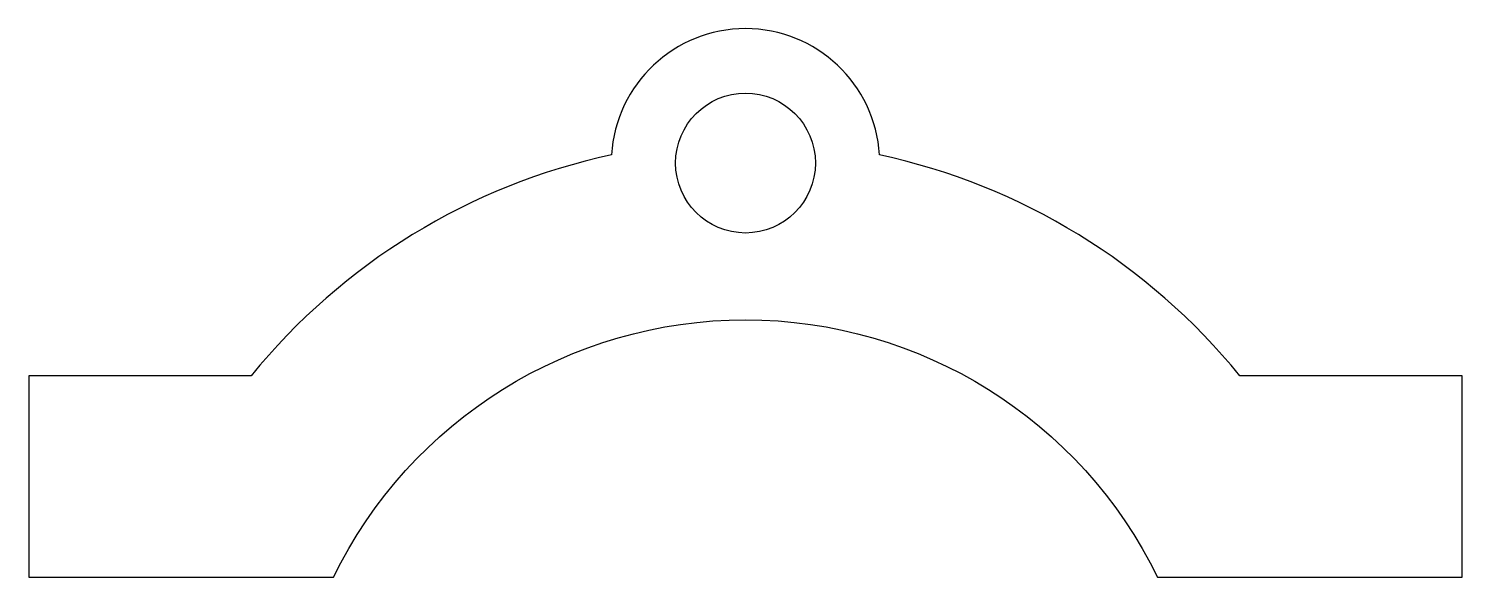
# Model space of a CAD drawing. Header units: millimetres. Extents: x -64 to 64, y 18 to 67.
import ezdxf

# ---------------------------------------------------------------- set-up
doc = ezdxf.new("R2010")
doc.units = ezdxf.units.MM

msp = doc.modelspace()

# ---------------------------------------------------------------- linework, layer by layer
msp.add_lwpolyline([(-11.98, 55.73, 0.170497), (-44.19, 36), (-64.08, 36), (-64.08, 18), (-36.84, 18, -0.624364), (36.84, 18), (64.08, 18), (64.08, 36), (44.19, 36, 0.170497), (11.98, 55.73, 0.941124)], format="xyb", close=True)
msp.add_circle((0, 55), 6.25)

doc.saveas('drawing.dxf')
